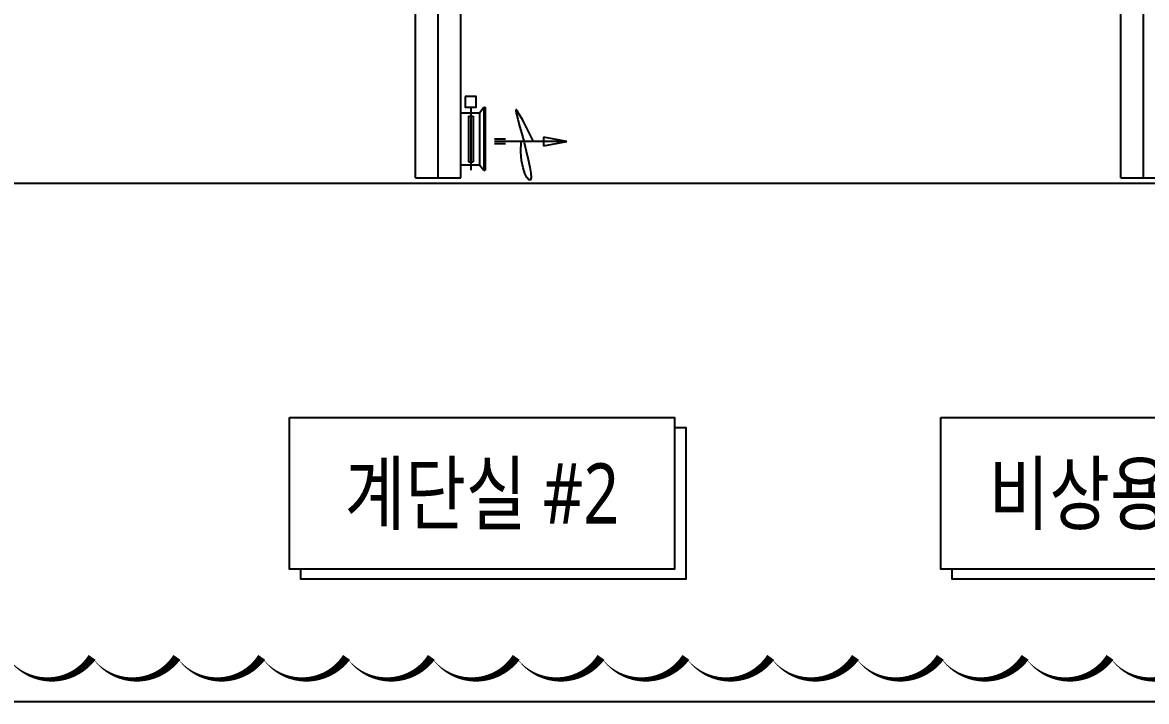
# Model space of a CAD drawing. Header units: millimetres. Extents: x 8533 to 164433, y 5768 to 115327.
# Drawn here: x 46090 to 58016, y 9464 to 16665 of the extents above; entities that cross this region are included whole.
import ezdxf
from ezdxf.enums import TextEntityAlignment as Align

# ---------------------------------------------------------------- set-up
doc = ezdxf.new("R2010")
doc.units = ezdxf.units.MM
doc.header["$LTSCALE"] = 250
for name, color, linetype in [('@공사용도서 3차이후 수정', 211, 'Continuous'), ('ARC', 8, 'Continuous'), ('OUT', 4, 'Continuous'), ('p', 3, 'Continuous')]:
    doc.layers.add(name, color=color, linetype=linetype)
doc.styles.get("Standard").update_dxf_attribs({"font": ''})
doc.styles.get('Standard').set_extended_font_data('Malgun Gothic')

msp = doc.modelspace()

# ---------------------------------------------------------------- linework, layer by layer
at = {"color": 2}
for points in [[(48923, 12475), (53009, 12475), (53009, 10866), (48923, 10866)], [(55834, 12475), (61520, 12475), (61520, 10866), (55834, 10866)]]:
    msp.add_lwpolyline(points, close=True, dxfattribs=at)
at = {"color": 2, "elevation": 0}
for points in [[(53009, 12369), (53129, 12369), (53129, 10761), (49044, 10761), (49044, 10866)], [(61520, 12369), (61640, 12369), (61640, 10761), (55954, 10761), (55954, 10866)]]:
    msp.add_lwpolyline(points, dxfattribs=at)
at = {"layer": '@공사용도서 3차이후 수정'}
msp.add_lwpolyline([(45929, 9932, 0, 90, 0.520567), (46829, 9932, 0, 90, 0.520567), (47729, 9932, 0, 90, 0.520567), (48629, 9932, 0, 90, 0.520567), (49529, 9932, 0, 90, 0.520567), (50429, 9932, 0, 90, 0.520567), (51329, 9932, 0, 90, 0.520567), (52229, 9932, 0, 90, 0.520567), (53129, 9932, 0, 90, 0.520567), (54029, 9932, 0, 90, 0.520567), (54929, 9932, 0, 90, 0.520567), (55829, 9932, 0, 90, 0.520567), (56729, 9932, 0, 90, 0.520567), (57629, 9932, 0, 90, 0.520567), (58529, 9932, 0, 90, 0.520567)], format="xyseb", dxfattribs=at)
at = {"layer": 'ARC'}
for p, q in [((19211, 14961), (124754, 14961)), ((17208, 9464), (130283, 9464))]:
    msp.add_line(p, q, dxfattribs=at)
at = {"layer": 'OUT'}
for p, q in [((50847, 15766), (50847, 15098)), ((50939, 15706), (50984, 15766)), ((50984, 15766), (50999, 15766)), ((50984, 15766), (50984, 15098)), ((50999, 15766), (50999, 15098)), ((50743, 15706), (50939, 15706)), ((50821, 15670), (50873, 15670)), ((50821, 15670), (50821, 15186)), ((50873, 15670), (50873, 15186)), ((50939, 15706), (50939, 15155)), ((50743, 15155), (50939, 15155)), ((50821, 15186), (50873, 15186)), ((50939, 15155), (50984, 15098)), ((50984, 15098), (50999, 15098))]:
    msp.add_line(p, q, dxfattribs=at)
at = {"layer": 'OUT', "elevation": 0}
msp.add_lwpolyline([(50789, 15881), (50789, 15766), (50905, 15766), (50905, 15881)], close=True, dxfattribs=at)
msp.add_lwpolyline([(50789, 15766), (50905, 15766), (50905, 15881)], dxfattribs=at)
at = {"layer": 'p', "color": 4, "linetype": 'Continuous'}
for p, q in [((50262, 15017), (50262, 91126)), ((50743, 15017), (50743, 91126)), ((57744, 15017), (57744, 91126)), ((50262, 15017), (50743, 15017)), ((57744, 15017), (58225, 15017))]:
    msp.add_line(p, q, dxfattribs=at)
at = {"layer": 'p', "color": 1}
for p, q in [((50502, 15017), (50502, 91126)), ((57985, 15017), (57985, 91126)), ((51214, 15429), (51097, 15429)), ((51867, 15403), (51097, 15403)), ((51214, 15377), (51097, 15377))]:
    msp.add_line(p, q, dxfattribs=at)
at = {"layer": 'p', "color": 1, "linetype": 'Continuous'}
for p, q in [((51867, 15403), (51618, 15449)), ((51618, 15449), (51618, 15356)), ((51618, 15356), (51867, 15403))]:
    msp.add_line(p, q, dxfattribs=at)
at = {"layer": 'p', "color": 1}
msp.add_lwpolyline([(51514, 15403), (51448, 15532), (51398, 15629), (51362, 15694), (51338, 15731), (51327, 15742), (51325, 15729), (51332, 15694), (51345, 15639), (51365, 15567), (51388, 15483), (51412, 15393), (51436, 15301), (51457, 15212), (51474, 15132), (51485, 15067), (51487, 15020), (51479, 14998), (51463, 14998), (51443, 15020), (51421, 15063), (51402, 15123), (51386, 15201), (51379, 15295), (51382, 15403)], dxfattribs=at)

# ---------------------------------------------------------------- texts
at = {"color": 2, "width": 0.8}
for s, p in [('계단실 #2', (50966, 11670)), ('비상용승강기#2', (58677, 11670))]:
    msp.add_text(s, height=640, dxfattribs=at).set_placement(p, align=Align.MIDDLE_CENTER)

doc.saveas('drawing.dxf')
